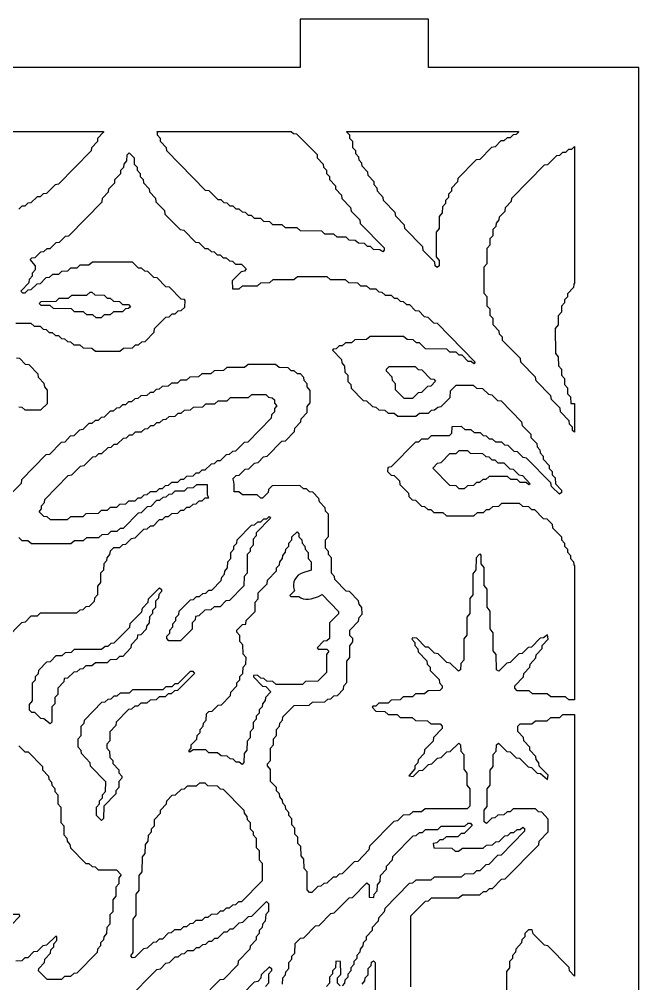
# Model space of a CAD drawing. Header units: millimetres. Extents: x 2 to 65, y 2 to 128.
# Drawn here: x 26.6 to 65.3, y 67.8 to 128 of the extents above; entities that cross this region are included whole.
import ezdxf

# ---------------------------------------------------------------- set-up
doc = ezdxf.new("R2010")
doc.units = ezdxf.units.MM
doc.layers.add('CUT', color=1, linetype='Continuous')

msp = doc.modelspace()

# ---------------------------------------------------------------- linework, layer by layer
at = {"layer": 'CUT'}
for points in [[(44.134, 2), (52.134, 2), (52.134, 5), (65.2679, 5), (65.2679, 125), (52.134, 125), (52.134, 128), (44.134, 128), (44.134, 125), (23.134, 125), (23.134, 128), (15.134, 128), (15.134, 125), (2, 125), (2, 5), (15.134, 5), (15.134, 2), (23.134, 2), (23.134, 5), (44.134, 5)], [(46.3423, 117.4151), (46.7154, 117.024), (46.739, 116.8098), (47.2797, 116.2599), (47.3107, 116.0344), (47.8514, 115.4844), (47.8824, 115.2589), (49.3759, 113.7397), (49.3833, 113.5899), (49.2853, 113.4864), (49.0947, 113.6215), (48.7171, 113.6299), (48.523, 113.8154), (48.3359, 113.8238), (48.1418, 114.0092), (47.7642, 114.0176), (47.5701, 114.2031), (47.1925, 114.2115), (46.9984, 114.3969), (46.4303, 114.4054), (46.2362, 114.5908), (45.668, 114.5992), (45.4739, 114.7847), (44.157, 114.7904), (43.9494, 114.9785), (43.2042, 114.9842), (42.9965, 115.1724), (42.4284, 115.1808), (42.2343, 115.3662), (41.8567, 115.3747), (41.6626, 115.5601), (41.285, 115.5685), (41.0909, 115.754), (40.9038, 115.7624), (40.7098, 115.9478), (40.5227, 115.9563), (40.3286, 116.1417), (40.1416, 116.1501), (39.9475, 116.3356), (39.7605, 116.344), (39.5664, 116.5294), (39.3793, 116.5378), (39.1852, 116.7233), (38.9982, 116.7317), (38.4469, 117.2886), (38.2245, 117.321), (35.8052, 119.7821), (35.7897, 119.984), (35.4167, 120.375), (35.4086, 120.5656), (35.2261, 120.7627), (35.218, 120.9533), (35.1769, 121), (43.5726, 121), (43.7091, 120.8696), (43.9075, 120.8535), (45.1834, 119.5555), (45.1989, 119.3537), (45.572, 118.9626), (45.5801, 118.7721), (45.7626, 118.5749), (45.7706, 118.3844), (45.9531, 118.1872), (45.9612, 117.9966), (46.3343, 117.6056)], [(53.9805, 118.069), (53.9569, 117.8548), (53.5838, 117.4638), (53.5758, 117.2732), (53.3933, 117.0761), (53.3852, 116.8855), (53.2027, 116.6883), (53.1946, 116.4978), (53.0121, 116.3006), (53.0041, 115.9162), (52.8161, 115.6913), (52.8135, 114.9469), (52.6255, 114.722), (52.6255, 113.1779), (52.8161, 112.9397), (52.8135, 112.6206), (52.677, 112.5094), (52.5676, 112.6206), (52.5439, 112.8348), (51.8128, 113.5786), (51.7817, 113.8041), (50.6694, 114.9356), (50.6383, 115.1611), (50.0977, 115.7111), (50.0666, 115.9365), (49.3354, 116.6804), (49.3199, 116.8822), (48.9468, 117.2732), (48.9388, 117.4638), (48.7563, 117.6609), (48.7482, 117.8515), (48.3751, 118.2425), (48.3515, 118.4567), (47.994, 118.8241), (47.9859, 119.0147), (47.8034, 119.2118), (47.7954, 119.4024), (47.6129, 119.5996), (47.6048, 119.7901), (47.4223, 119.9873), (47.4142, 120.3717), (47.2317, 120.5689), (47.2237, 120.7594), (47.0412, 120.9566), (47.0412, 121), (57.7682, 121), (57.7682, 120.9566), (57.6169, 120.8028), (57.4298, 120.7944), (57.2357, 120.6089), (57.0487, 120.6005), (56.8546, 120.4151), (56.6676, 120.4066), (56.2943, 120.0351), (56.0719, 120.0027), (55.3415, 119.2596), (55.1191, 119.2272)], [(60.0631, 107.1404), (60.2456, 106.9433), (60.2536, 106.365), (60.4361, 106.1678), (60.4442, 105.7834), (60.6267, 105.5862), (60.6348, 105.2018), (60.8173, 105.0046), (60.8253, 104.6202), (61.0004, 104.4343), (61.03, 104.0175), (61.2679, 104.0175), (61.2679, 102.2234), (61.1431, 102.3459), (61.135, 102.5365), (60.9525, 102.7336), (60.9288, 102.9478), (60.3882, 103.4978), (60.3571, 103.7233), (59.8165, 104.2733), (59.7855, 104.4987), (58.8637, 105.4364), (58.8326, 105.6619), (57.9109, 106.5996), (57.8798, 106.8251), (56.7675, 107.9566), (56.752, 108.1585), (56.5695, 108.3556), (56.5614, 108.5462), (56.1883, 108.9372), (56.1803, 109.3216), (55.9978, 109.5188), (55.9897, 109.9032), (55.8072, 110.1004), (55.7991, 110.6786), (55.614, 110.8891), (55.614, 112.552), (55.7991, 112.7624), (55.8046, 113.7151), (55.9897, 113.9256), (55.9978, 114.31), (56.1803, 114.5071), (56.1883, 114.8916), (56.3708, 115.0887), (56.3789, 115.2793), (56.5614, 115.4764), (56.5695, 115.667), (56.927, 116.0344), (56.9506, 116.2486), (57.3237, 116.6396), (57.3392, 116.8415), (59.3773, 118.9148), (59.5997, 118.9472), (60.151, 119.5042), (60.338, 119.5126), (60.5321, 119.698), (60.7192, 119.7065), (60.9133, 119.8919), (61.1003, 119.9003), (61.2679, 120.0604), (61.2679, 111.5248), (61.2221, 111.4777), (61.1984, 111.2635), (60.8253, 110.8725), (60.8173, 110.6819), (60.6348, 110.4848), (60.6267, 110.2942), (60.4442, 110.0971), (60.4361, 109.7126), (60.2482, 109.4877), (60.2456, 108.9372), (60.0576, 108.7123)], [(32.2716, 109.5588), (31.894, 109.5504), (31.6999, 109.365), (31.3891, 109.3623), (31.1815, 109.5504), (30.8039, 109.5588), (30.6098, 109.7443), (30.0416, 109.7527), (29.8475, 109.9381), (28.7212, 109.9438), (28.5135, 110.132), (27.9589, 110.1377), (27.8316, 110.2666), (27.9589, 110.3954), (28.8947, 110.4011), (29.0888, 110.5866), (29.6569, 110.595), (29.8646, 110.7831), (30.8003, 110.7888), (31.008, 110.977), (31.1282, 110.9743), (31.2984, 110.8051), (31.8905, 110.7804), (32.0846, 110.595), (32.2716, 110.5866), (32.4657, 110.4011), (32.8433, 110.3927), (33.0374, 110.2073), (33.415, 110.1988), (33.5261, 110.0594), (33.415, 109.9466), (33.228, 109.9381), (33.0339, 109.7527), (32.4657, 109.7443)], [(49.8997, 105.4477), (49.876, 105.6619), (49.5185, 106.0293), (49.5185, 106.1678), (49.6834, 106.3243), (51.3147, 106.3243), (51.4984, 106.1524), (51.7208, 106.12), (52.2606, 105.5708), (52.4716, 105.5462), (52.5827, 105.4068), (52.281, 105.1), (52.0701, 105.0754), (51.7093, 104.7123), (51.4984, 104.6877), (51.1376, 104.3246), (50.6227, 104.3246), (50.0902, 104.8661), (50.0822, 105.2505)], [(39.7037, 100.8351), (39.5166, 100.8267), (39.132, 100.4474), (38.9449, 100.4389), (38.7508, 100.2535), (38.5638, 100.2451), (38.1791, 99.8658), (37.9921, 99.8574), (37.798, 99.6719), (37.611, 99.6635), (37.4169, 99.4781), (37.0393, 99.4696), (36.8452, 99.2842), (36.6581, 99.2758), (36.464, 99.0903), (36.0864, 99.0819), (35.8923, 98.8965), (35.7053, 98.8881), (35.5112, 98.7026), (35.3242, 98.6942), (35.1301, 98.5088), (34.7525, 98.5003), (34.5584, 98.3149), (34.3714, 98.3065), (34.1773, 98.121), (33.9902, 98.1126), (33.7961, 97.9272), (33.4185, 97.9187), (33.2244, 97.7333), (32.8468, 97.7249), (32.6527, 97.5395), (32.2751, 97.531), (32.081, 97.3456), (31.7034, 97.3372), (31.5093, 97.1517), (30.7506, 97.1433), (30.5565, 96.9579), (29.7978, 96.9494), (29.5901, 96.7613), (28.5306, 96.7613), (28.323, 96.9494), (28.1245, 96.9656), (27.8342, 97.2646), (27.9765, 97.4474), (27.9846, 97.6379), (28.1671, 97.8351), (28.1826, 98.0369), (29.649, 99.5287), (29.8714, 99.5611), (30.4113, 100.1103), (30.6337, 100.1427), (31.185, 100.6996), (31.372, 100.7081), (31.5661, 100.8935), (31.7532, 100.9019), (32.1378, 101.2812), (32.3248, 101.2897), (32.5189, 101.4751), (32.706, 101.4835), (33.0906, 101.8628), (33.2777, 101.8712), (33.4718, 102.0567), (33.6588, 102.0651), (33.8529, 102.2505), (34.2305, 102.259), (34.4246, 102.4444), (34.6116, 102.4528), (34.8057, 102.6383), (34.9928, 102.6467), (35.1869, 102.8321), (35.3739, 102.8405), (35.568, 103.026), (35.755, 103.0344), (35.9491, 103.2198), (36.3267, 103.2283), (36.5208, 103.4137), (36.7079, 103.4221), (36.902, 103.6076), (37.2796, 103.616), (37.4737, 103.8014), (38.0418, 103.8098), (38.2359, 103.9953), (38.8041, 104.0037), (38.9982, 104.1891), (39.5664, 104.1976), (39.774, 104.3857), (40.9003, 104.3914), (41.1079, 104.5796), (41.9769, 104.5796), (42.1606, 104.4076), (42.3716, 104.383), (42.5155, 104.2405), (42.531, 104.0386), (42.6759, 103.8691), (42.531, 103.6996), (42.5229, 103.5091), (42.3404, 103.3119), (42.3249, 103.1101), (40.8585, 101.6183), (40.6361, 101.5859), (40.0962, 101.0367), (39.8978, 101.0205)], [(58.4075, 98.9364), (58.2418, 99.0819), (57.8642, 99.0903), (57.6701, 99.2758), (57.2925, 99.2842), (57.0701, 99.4753), (55.9337, 99.4753), (55.7112, 99.2842), (55.5242, 99.2758), (55.3301, 99.0903), (55.143, 99.0819), (54.9489, 98.8965), (54.5713, 98.8881), (54.3772, 98.7026), (54.0664, 98.6999), (53.8588, 98.8881), (53.4698, 98.9042), (52.4172, 99.9787), (52.7075, 100.3042), (52.9299, 100.3366), (53.4812, 100.8935), (53.8588, 100.9019), (54.0664, 101.0901), (54.5678, 101.0874), (54.738, 100.9181), (55.5206, 100.8935), (55.7147, 100.7081), (55.9018, 100.6996), (56.0959, 100.5142), (56.2829, 100.5058), (56.477, 100.3203), (56.8546, 100.3119), (57.2153, 99.9488), (57.4377, 99.9165), (57.787, 99.5611), (58.0094, 99.5287), (58.4903, 99.0094)], [(39.4927, 91.699), (39.132, 91.3359), (38.7544, 91.3275), (38.5603, 91.142), (38.1827, 91.1336), (37.8094, 90.7621), (37.5904, 90.7321), (37.5682, 90.5204), (37.3857, 90.3232), (37.3777, 89.9388), (36.666, 89.2112), (35.9377, 89.2112), (35.7978, 89.3572), (35.7978, 89.4958), (35.9803, 89.6929), (35.9883, 89.8835), (36.1708, 90.0806), (36.1789, 90.2712), (36.3614, 90.4684), (36.3695, 90.6589), (36.552, 90.8561), (36.5675, 91.0579), (37.2717, 91.7743), (37.4701, 91.7905), (37.6642, 91.9759), (37.8513, 91.9843), (38.0454, 92.1698), (38.2324, 92.1782), (38.4265, 92.3636), (38.6135, 92.372), (39.2043, 92.9649), (39.228, 93.1791), (39.4105, 93.3763), (39.4185, 93.5668), (39.601, 93.764), (39.6091, 94.1484), (39.7916, 94.3456), (39.7997, 94.73), (39.9822, 94.9272), (39.9902, 95.1177), (40.1727, 95.3149), (40.1882, 95.5167), (41.083, 96.427), (41.2814, 96.4431), (41.4755, 96.6286), (41.6626, 96.637), (41.8567, 96.8224), (42.0437, 96.8308), (42.1845, 96.9659), (42.2847, 96.8656), (41.3876, 95.9452), (41.3795, 95.7546), (41.1971, 95.5575), (41.189, 95.1731), (41.0065, 94.9759), (40.9984, 94.7853), (40.8159, 94.5882), (40.8105, 93.4416), (40.6254, 93.2311), (40.6099, 92.6416), (39.7151, 91.7314)], [(43.7086, 92.7195), (43.7113, 92.5529), (43.7463, 92.39), (43.7689, 92.3379), (43.4791, 92.0433), (43.5468, 91.9786), (44.0354, 91.9786), (44.1669, 91.8937), (44.3219, 91.8324), (44.4858, 91.8024), (44.6524, 91.8051), (44.8153, 91.8402), (45.2679, 91.9853), (45.4208, 92.0515), (45.4953, 92.1029), (46.5248, 91.0466), (46.5174, 90.8968), (45.9612, 90.3232), (45.9531, 89.3572), (45.8018, 89.2034), (45.5908, 89.1788), (45.1989, 88.7722), (45.2619, 88.683), (45.8018, 88.6803), (45.9129, 88.5674), (45.7652, 88.3568), (45.7626, 87.2248), (45.2301, 86.6832), (44.4713, 86.6748), (44.2637, 86.4866), (42.6325, 86.4866), (42.4248, 86.6748), (42.0472, 86.6832), (41.8531, 86.8687), (41.6661, 86.8771), (41.472, 87.0625), (41.2112, 87.0488), (41.2126, 86.9552), (41.7795, 86.3786), (41.9905, 86.3539), (42.2948, 86.0339), (41.9593, 85.6706), (41.9512, 85.48), (41.7687, 85.2828), (41.7607, 85.0923), (41.5782, 84.8951), (41.5701, 84.7046), (41.3876, 84.5074), (41.3795, 84.3168), (41.1971, 84.1197), (41.189, 83.7353), (41.0065, 83.5381), (40.9984, 83.1537), (40.8159, 82.9565), (40.8078, 82.3782), (40.6254, 82.1811), (40.6199, 81.616), (40.5079, 81.4916), (40.3286, 81.6344), (40.1416, 81.6428), (39.9475, 81.8283), (39.7605, 81.8367), (39.5664, 82.0221), (39.1888, 82.0306), (38.9663, 82.2217), (38.4265, 82.2244), (38.2324, 82.4099), (37.4488, 82.4156), (37.2412, 82.2671), (37.1694, 82.3506), (37.3142, 82.5201), (37.3223, 82.7106), (37.6798, 83.078), (37.7034, 83.2922), (37.8859, 83.4894), (37.894, 83.6799), (38.0765, 83.8771), (38.0846, 84.0677), (38.2671, 84.2648), (38.2826, 84.6605), (38.4265, 84.803), (38.6375, 84.8277), (38.9982, 85.1908), (39.2092, 85.2154), (39.776, 85.7921), (39.7997, 86.0063), (40.1727, 86.3973), (40.1808, 86.5878), (40.3633, 86.785), (40.3714, 86.9756), (40.5539, 87.1727), (40.5619, 87.5571), (40.7444, 87.7543), (40.7499, 88.163), (40.5619, 88.3879), (40.5539, 88.9662), (40.3714, 89.1634), (40.3633, 89.5478), (40.1808, 89.745), (40.1808, 89.8835), (40.5227, 90.2311), (40.7304, 90.2534), (40.7599, 90.4763), (41.3161, 91.05), (41.3216, 91.615), (41.5067, 91.8254), (41.5148, 92.2098), (42.0628, 92.7711), (42.0939, 92.9965), (42.6501, 93.5701), (42.6582, 93.7607), (42.8407, 93.9579), (42.8487, 94.1484), (43.0312, 94.3456), (43.0393, 94.5361), (43.2218, 94.7333), (43.2299, 94.9239), (43.4124, 95.121), (43.4204, 95.3116), (43.6029, 95.5088), (43.611, 95.6993), (43.938, 96.0043), (44.0475, 95.8932), (44.0555, 95.7026), (44.238, 95.5055), (44.2461, 95.3149), (44.4286, 95.1177), (44.4367, 94.9272), (44.6192, 94.73), (44.6272, 94.3456), (44.8123, 94.1352), (44.8161, 93.6186), (44.7488, 93.6041), (44.2962, 93.459), (44.1433, 93.3928), (44.0062, 93.298), (43.8903, 93.1784), (43.7999, 93.0384), (43.7386, 92.8834)], [(33.5744, 88.9662), (33.5589, 88.7644), (33.0453, 88.2419), (32.8468, 88.2257), (32.6527, 88.0403), (32.2751, 88.0318), (32.081, 87.8464), (31.3506, 87.8437), (31.1282, 87.6525), (30.7506, 87.6441), (30.5565, 87.4587), (30.3695, 87.4503), (30.1754, 87.2648), (29.9883, 87.2564), (29.6037, 86.8771), (29.396, 86.8548), (29.3739, 86.6432), (29.0008, 86.2521), (28.9928, 85.8677), (28.8103, 85.6706), (28.8022, 85.2861), (28.6197, 85.089), (28.6142, 84.1362), (28.5136, 84.0196), (28.1324, 84.3485), (27.9339, 84.3646), (27.5607, 84.7362), (27.3737, 84.7446), (27.2297, 84.8871), (27.2223, 85.2308), (27.4103, 85.4558), (27.4129, 86.5878), (27.5954, 86.785), (27.6034, 86.9756), (27.7859, 87.1727), (27.8014, 87.3746), (28.3151, 87.8971), (28.5375, 87.9295), (28.8982, 88.2925), (29.2758, 88.301), (29.4699, 88.4864), (29.8475, 88.4948), (30.0416, 88.6803), (31.7248, 88.683), (31.9472, 88.8741), (32.1343, 88.8825), (32.3284, 89.068), (32.5154, 89.0764), (33.4873, 90.057), (33.5184, 90.2825), (34.2496, 91.0263), (34.2733, 91.2405), (34.6463, 91.6315), (34.6618, 91.8334), (35.349, 92.5176), (35.472, 92.4037), (35.4746, 92.2784), (35.3051, 92.0916), (35.2814, 91.8774), (35.0989, 91.6803), (35.0909, 91.2958), (34.9084, 91.0987), (34.9003, 90.9081), (34.7178, 90.711), (34.7097, 90.3265), (34.5272, 90.1294), (34.5192, 89.9388), (34.1773, 89.5911), (33.9696, 89.5689), (33.9475, 89.3572)], [(33.4185, 84.9301), (32.6372, 84.1433), (32.6135, 83.9291), (32.2405, 83.5381), (32.235, 82.9731), (32.0499, 82.7627), (32.0499, 82.5201), (32.2324, 82.3229), (32.2405, 81.9385), (32.4229, 81.7413), (32.431, 81.5508), (32.8041, 81.1597), (32.8121, 80.9692), (32.9946, 80.772), (32.9973, 80.6467), (32.8121, 80.4363), (32.8041, 80.0519), (32.6216, 79.8547), (32.6135, 79.6642), (31.8593, 78.8854), (31.8539, 78.1265), (31.7148, 78.0021), (31.4148, 78.3071), (31.4122, 78.8201), (31.5973, 79.0306), (31.6053, 79.2211), (31.7878, 79.4183), (31.7959, 79.6088), (31.9784, 79.806), (31.9839, 80.4085), (31.0411, 81.3976), (31.0256, 81.5995), (30.4694, 82.1731), (30.4539, 82.3749), (30.2714, 82.5721), (30.2714, 83.0983), (30.4539, 83.2955), (30.4619, 83.8738), (30.6444, 84.071), (30.6525, 84.2615), (31.7453, 85.3769), (31.9437, 85.393), (32.1378, 85.5785), (32.3248, 85.5869), (32.5189, 85.7723), (32.706, 85.7808), (32.9001, 85.9662), (33.4682, 85.9746), (33.6759, 86.1628), (35.5645, 86.1685), (35.7586, 86.3539), (36.1362, 86.3623), (36.3303, 86.5478), (36.5173, 86.5562), (37.2717, 87.3155), (37.4283, 87.3155), (37.5206, 87.1726), (36.4755, 86.1094), (36.277, 86.0932), (36.0829, 85.9078), (35.8959, 85.8994), (35.7018, 85.7139), (35.3242, 85.7055), (35.1301, 85.5201), (34.7525, 85.5116), (34.5584, 85.3262), (34.1808, 85.3178), (33.9867, 85.1323), (33.7997, 85.1239), (33.6056, 84.9385)], [(41.3876, 76.3165), (41.5701, 76.1193), (41.5782, 75.5411), (41.7633, 75.3306), (41.7607, 74.2361), (40.4659, 72.9191), (40.2789, 72.9107), (40.0848, 72.7252), (39.8978, 72.7168), (39.7037, 72.5314), (39.5166, 72.5229), (39.3225, 72.3375), (39.1355, 72.3291), (38.9414, 72.1437), (38.5638, 72.1352), (38.3697, 71.9498), (38.1827, 71.9414), (37.9886, 71.7559), (37.611, 71.7475), (37.4169, 71.5621), (37.2298, 71.5536), (37.0357, 71.3682), (36.8487, 71.3598), (36.6546, 71.1743), (36.277, 71.1659), (36.0829, 70.9805), (35.8959, 70.9721), (35.5226, 70.6005), (35.3242, 70.5843), (35.1301, 70.3989), (34.9431, 70.3905), (34.5698, 70.0189), (34.3474, 69.9865), (33.8076, 69.4373), (33.6623, 69.4296), (33.5486, 69.5557), (33.699, 69.753), (33.699, 71.8411), (33.8895, 72.0793), (33.8895, 73.392), (34.0801, 73.6302), (34.0801, 74.5552), (34.2706, 74.7934), (34.2733, 75.7316), (34.4558, 75.9288), (34.4638, 76.5071), (34.6463, 76.7042), (34.6544, 77.0887), (34.8369, 77.2858), (34.845, 77.4764), (35.0274, 77.6735), (35.0355, 78.058), (35.4086, 78.449), (35.4167, 78.6395), (35.7897, 79.0306), (35.8052, 79.2324), (36.1397, 79.5688), (36.3507, 79.5934), (36.7114, 79.9565), (36.8984, 79.9649), (37.0925, 80.1504), (37.6607, 80.1588), (37.8683, 80.347), (38.1791, 80.3442), (38.3493, 80.175), (38.9414, 80.1504), (39.1355, 79.9649), (39.3225, 79.9565), (40.6173, 78.6395), (40.6254, 78.449), (40.8078, 78.2518), (40.8159, 78.0613), (40.9984, 77.8641), (41.0065, 77.4797), (41.189, 77.2825), (41.1971, 77.092), (41.3795, 76.8948)]]:
    msp.add_lwpolyline(points, close=True, dxfattribs=at)
for points in [[(23.3142, 121), (31.8503, 121), (31.8512, 120.9566), (31.4782, 120.5656), (31.4701, 120.375), (31.0971, 119.984), (31.0816, 119.7821), (29.0434, 117.7087), (28.821, 117.6764), (28.2811, 117.1272), (28.0827, 117.111), (27.8886, 116.9256), (27.7015, 116.9171), (27.3169, 116.5378), (27.1298, 116.5294), (26.9357, 116.344), (26.7487, 116.3356), (26.5546, 116.1501)], [(26.3676, 109.0441), (27.3033, 109.0384), (27.511, 108.8502), (27.8886, 108.8418), (28.0827, 108.6564), (28.2697, 108.6479), (28.4638, 108.4625), (28.6508, 108.4541), (28.8449, 108.2686), (29.032, 108.2602), (29.2261, 108.0748), (29.4131, 108.0664), (29.6072, 107.8809), (29.7942, 107.8725), (29.9883, 107.6871), (30.3659, 107.6786), (30.5884, 107.4875), (31.1282, 107.4848), (31.3506, 107.2936), (32.8682, 107.2936), (33.0906, 107.4848), (33.6588, 107.4932), (33.8529, 107.6786), (34.0399, 107.6871), (34.234, 107.8725), (34.445, 107.8971), (35.0119, 108.4738), (35.043, 108.6993), (35.7471, 109.4157), (35.9456, 109.4318), (36.1397, 109.6173), (36.3267, 109.6257), (36.5208, 109.8111), (36.7079, 109.8195), (36.9175, 110.0247), (36.9386, 110.457), (36.8982, 110.5198), (36.7, 110.5359), (35.9695, 111.2789), (35.7471, 111.3113), (35.2073, 111.8605), (34.9849, 111.8929), (34.6116, 112.2645), (34.4246, 112.2729), (34.2305, 112.4583), (34.0435, 112.4668), (33.6588, 112.8461), (31.1601, 112.8518), (30.9376, 112.6606), (30.3695, 112.6522), (30.1754, 112.4668), (29.7978, 112.4583), (29.6037, 112.2729), (29.2261, 112.2645), (29.032, 112.079), (28.6544, 112.0706), (28.4603, 111.8852), (28.2493, 111.8605), (27.8886, 111.4974), (27.6776, 111.4728), (27.3169, 111.1097), (27.1298, 111.1013), (26.9357, 110.9159), (26.802, 110.9159), (26.6882, 111.042), (27.1987, 111.5756), (27.2223, 111.7898), (27.4048, 111.9869), (27.4129, 112.1775), (27.5954, 112.3747), (27.5954, 112.6173), (27.27, 113.0051), (27.3737, 113.1068), (27.5846, 113.1314), (27.9454, 113.4945), (28.1324, 113.5029), (28.3265, 113.6883), (28.5135, 113.6968), (28.8868, 114.0683), (29.1092, 114.1007), (29.4699, 114.4638), (29.6809, 114.4884), (31.7723, 116.616), (31.7959, 116.8302), (32.169, 117.2212), (32.177, 117.4118), (32.5501, 117.8028), (32.5582, 117.9933), (32.9312, 118.3844), (32.9393, 118.5749), (33.1218, 118.7721), (33.1299, 118.9626), (33.3124, 119.1598), (33.3204, 119.5442), (33.4569, 119.6554), (33.7569, 119.3504), (33.765, 118.9659), (33.9475, 118.7688), (33.9555, 118.5782), (34.138, 118.3811), (34.1461, 118.1905), (34.3286, 117.9933), (34.3367, 117.8028), (34.7097, 117.4118), (34.7178, 117.2212), (35.0909, 116.8302), (35.1145, 116.616), (35.6551, 116.066), (35.6862, 115.8405), (36.6342, 114.8761), (36.8566, 114.8438), (37.587, 114.1007), (37.8094, 114.0683), (38.1827, 113.6968), (38.3697, 113.6883), (38.5638, 113.5029), (38.7508, 113.4945), (38.9449, 113.309), (39.132, 113.3006), (39.3261, 113.1152), (39.5131, 113.1068), (39.7072, 112.9213), (39.8942, 112.9129), (40.0883, 112.7275), (40.4659, 112.719), (40.7602, 112.4236), (40.6565, 112.2729), (40.4455, 112.2483), (39.8787, 111.6716), (39.898, 111.1764), (40.3286, 111.1766), (40.5362, 111.3647), (41.472, 111.3704), (41.6661, 111.5559), (42.2343, 111.5643), (42.4419, 111.7524), (43.7305, 111.7524), (43.9664, 111.9463), (45.7882, 111.9463), (45.9959, 111.7581), (46.9316, 111.7524), (47.1393, 111.5643), (47.7074, 111.5559), (47.9015, 111.3704), (48.2791, 111.362), (48.4732, 111.1766), (48.8508, 111.1681), (49.0449, 110.9827), (49.232, 110.9743), (49.4261, 110.7888), (49.8037, 110.7804), (49.9978, 110.595), (50.1848, 110.5866), (50.3789, 110.4011), (50.5659, 110.3927), (50.76, 110.2073), (50.9471, 110.1988), (51.3078, 109.8358), (51.5302, 109.8034), (51.8795, 109.448), (52.1019, 109.4157), (52.4512, 109.0603), (52.6736, 109.0279), (55.0526, 106.6077), (54.9773, 106.497), (54.8116, 106.6425), (54.6246, 106.6509), (54.2399, 107.0302), (54.0529, 107.0386), (53.8588, 107.2241), (53.4812, 107.2325), (53.2871, 107.4179), (51.9567, 107.4264), (51.572, 107.8057), (51.385, 107.8141), (51.1909, 107.9995), (50.8133, 108.0079), (50.5908, 108.1991), (48.5016, 108.1991), (48.2791, 108.0079), (47.5488, 108.0052), (47.3263, 107.8141), (46.9487, 107.8057), (46.7546, 107.6202), (46.5676, 107.6118), (46.3735, 107.4264), (46.1868, 107.4181), (46.147, 107.359), (46.708, 106.7607), (46.7235, 106.5588), (46.906, 106.3617), (46.914, 105.9773), (47.0965, 105.7801), (47.1046, 105.3957), (47.2871, 105.1985), (47.3107, 104.9843), (48.0682, 104.2138), (48.2791, 104.1891), (48.6399, 103.8261), (48.8508, 103.8014), (49.0449, 103.616), (49.4225, 103.6076), (49.6166, 103.4221), (49.9942, 103.4137), (50.2167, 103.2226), (51.3531, 103.2226), (51.5755, 103.4137), (52.1437, 103.4221), (52.3378, 103.6076), (52.5248, 103.616), (52.7189, 103.8014), (52.9299, 103.8261), (53.4968, 104.4027), (53.5204, 104.8108), (53.8623, 105.1584), (54.9354, 105.1612), (55.143, 104.973), (55.5206, 104.9646), (55.8814, 104.6015), (56.1038, 104.5691), (56.4531, 104.2138), (56.6755, 104.1814), (57.9514, 102.8835), (57.9824, 102.658), (58.5231, 102.108), (58.5386, 101.9062), (58.9116, 101.5151), (58.9197, 101.3246), (59.1022, 101.1274), (59.1103, 100.9369), (59.2927, 100.7397), (59.3008, 100.5491), (59.6739, 100.1581), (59.6819, 99.9676), (59.8644, 99.7704), (59.8725, 99.5798), (60.055, 99.3827), (60.0631, 98.9983), (60.4361, 98.6072), (60.4361, 98.4687), (60.3267, 98.3575), (59.8165, 98.8451), (59.7855, 99.0706), (58.2658, 100.6166), (58.0548, 100.6412), (57.6941, 101.0043), (57.4831, 101.0289), (57.1224, 101.392), (56.9114, 101.4167), (56.7173, 101.6021), (56.3397, 101.6105), (56.1456, 101.796), (55.9586, 101.8044), (55.7645, 101.9898), (55.5774, 101.9983), (55.3833, 102.1837), (55.0057, 102.1921), (54.8116, 102.3776), (54.434, 102.386), (54.2116, 102.5771), (53.5979, 102.5576), (53.5758, 102.1521), (53.4244, 101.9983), (52.3129, 101.9955), (52.0905, 101.8044), (51.7129, 101.796), (51.5188, 101.6105), (51.3317, 101.6021), (49.8151, 100.0674), (49.596, 100.0374), (49.582, 99.7737), (49.8072, 99.5449), (50.0057, 99.5287), (50.3287, 99.2001), (50.3598, 98.9746), (50.9004, 98.4246), (50.9159, 98.2228), (51.1172, 98.0102), (51.3282, 97.9856), (51.7129, 97.6063), (51.8999, 97.5979), (52.094, 97.4124), (52.281, 97.404), (52.4751, 97.2186), (53.0433, 97.2101), (53.2657, 97.019), (54.9739, 97.019), (55.1963, 97.2101), (55.5739, 97.2186), (55.768, 97.404), (55.955, 97.4124), (56.1491, 97.5979), (56.5267, 97.6063), (56.7208, 97.7917), (57.7939, 97.7945), (58.0015, 97.6063), (58.3791, 97.5979), (58.5732, 97.4124), (58.7603, 97.404), (59.3116, 96.8471), (59.5225, 96.8224), (59.857, 96.486), (59.8881, 96.2606), (60.4361, 95.6993), (60.4442, 95.5088), (60.6267, 95.3116), (60.6348, 95.121), (60.8173, 94.9239), (60.8253, 94.7333), (61.0078, 94.5361), (61.0159, 94.3456), (61.1984, 94.1484), (61.2065, 93.9579), (61.2679, 93.8915), (61.2679, 85.5187), (60.9133, 85.5201), (60.6908, 85.7112), (59.7699, 85.7139), (59.5474, 85.9051), (58.64, 85.9051), (58.4324, 86.0932), (57.6872, 86.0989), (57.5223, 86.2555), (57.5297, 86.4053), (58.0704, 86.9552), (58.094, 87.1694), (58.4671, 87.5605), (58.4826, 87.7623), (58.8482, 88.142), (58.8637, 88.3439), (59.2293, 88.7236), (59.2448, 88.9255), (59.6105, 89.3052), (59.5753, 89.5829), (59.332, 89.3973), (59.121, 89.3726), (58.5811, 88.8234), (58.3587, 88.7911), (57.998, 88.428), (57.787, 88.4033), (57.2472, 87.8541), (57.0248, 87.8218), (56.5268, 87.3152), (56.3863, 87.4073), (56.3763, 88.3568), (56.1857, 88.595), (56.1857, 89.7139), (55.9952, 89.9521), (55.9952, 91.0709), (55.8046, 91.3091), (55.8046, 92.4279), (55.614, 92.6661), (55.614, 93.785), (55.4261, 94.0099), (55.4235, 94.5604), (55.3828, 94.6233), (55.3097, 94.6069), (55.1084, 94.3943), (55.1029, 93.6354), (54.9123, 93.3972), (54.9123, 92.0845), (54.7218, 91.8463), (54.7218, 90.9214), (54.5312, 90.6832), (54.5312, 89.5643), (54.3406, 89.3262), (54.3406, 88.0135), (54.1555, 87.803), (54.14, 87.4073), (54.011, 87.3075), (53.5016, 87.8218), (53.2792, 87.8541), (52.7393, 88.4033), (52.5169, 88.4357), (52.1437, 88.8073), (51.9452, 88.8234), (51.4054, 89.3726), (51.1415, 89.389), (51.1064, 89.3054), (51.289, 89.108), (51.297, 88.9175), (51.4795, 88.7203), (51.4876, 88.5298), (52.0438, 87.9562), (52.0593, 87.7543), (52.2418, 87.5571), (52.2499, 87.3666), (52.8061, 86.793), (52.8216, 86.5911), (53.0041, 86.394), (53.0041, 86.2555), (52.8527, 86.1016), (52.1223, 86.0989), (51.8999, 85.9078), (51.3317, 85.8994), (51.1376, 85.7139), (50.5695, 85.7055), (50.3754, 85.5201), (49.8072, 85.5116), (49.6131, 85.3262), (49.0449, 85.3178), (48.8508, 85.1323), (48.6641, 85.1241), (48.6243, 85.065), (48.8544, 84.8115), (49.4225, 84.803), (49.6166, 84.6176), (50.1848, 84.6092), (50.3789, 84.4237), (51.1241, 84.418), (51.3317, 84.2299), (52.0769, 84.2242), (52.2846, 84.036), (52.8641, 84.0199), (53.0041, 83.8738), (53.0041, 83.7353), (52.456, 83.174), (52.4249, 82.9485), (51.8843, 82.3986), (51.8607, 82.1844), (51.4876, 81.7933), (51.4795, 81.6028), (51.297, 81.4056), (51.289, 81.2151), (50.9161, 80.7748), (51.1909, 80.7404), (51.5641, 81.1119), (51.7865, 81.1443), (52.1358, 81.4997), (52.3582, 81.532), (52.7075, 81.8874), (52.9299, 81.9198), (53.2792, 82.2751), (53.5016, 82.3075), (54.038, 82.8218), (54.1475, 82.7106), (54.1555, 82.3262), (54.3406, 82.1158), (54.3406, 81.1908), (54.5312, 80.9526), (54.5367, 80.1937), (54.7218, 79.9833), (54.7192, 78.8887), (54.5543, 78.7322), (51.9318, 78.7322), (51.7093, 78.5411), (51.1695, 78.5383), (50.9471, 78.3472), (50.5695, 78.3388), (50.1962, 77.9672), (49.9738, 77.9348), (48.4541, 76.3889), (48.4231, 76.1634), (47.7189, 75.447), (47.4965, 75.4146), (46.7546, 74.6638), (46.5676, 74.6554), (46.3735, 74.47), (46.1864, 74.4616), (45.8018, 74.0823), (45.6147, 74.0738), (45.4206, 73.8884), (45.2336, 73.88), (44.8604, 73.5084), (44.7152, 73.5007), (44.5612, 73.6677), (44.5612, 74.7866), (44.3733, 75.0115), (44.3652, 75.5898), (44.1827, 75.787), (44.1746, 76.3652), (43.9921, 76.5624), (43.984, 76.9468), (43.8016, 77.144), (43.7935, 77.5284), (43.611, 77.7256), (43.6029, 78.11), (43.4204, 78.3071), (43.4124, 78.4977), (43.2299, 78.6949), (43.2218, 78.8854), (43.0393, 79.0826), (43.0312, 79.2732), (42.8487, 79.4703), (42.8407, 79.6609), (42.6582, 79.858), (42.6501, 80.0486), (42.277, 80.4396), (42.2744, 81.184), (42.0865, 81.4089), (42.0839, 81.5342), (42.269, 81.7446), (42.277, 82.5168), (42.4595, 82.7139), (42.4676, 83.0983), (42.6501, 83.2955), (42.6582, 83.6799), (42.8407, 83.8771), (42.8487, 84.0677), (43.0312, 84.2648), (43.0467, 84.4667), (43.7509, 85.183), (44.6833, 85.1935), (44.9057, 85.3846), (45.6645, 85.393), (45.8586, 85.5785), (46.0456, 85.5869), (46.2397, 85.7723), (46.4507, 85.797), (46.8425, 86.2034), (46.8506, 86.394), (47.0386, 86.6189), (47.0386, 87.9316), (47.2291, 88.1698), (47.2291, 88.9009), (47.4197, 89.1391), (47.4142, 89.3539), (47.2317, 89.5511), (47.2317, 89.8835), (47.7798, 90.4447), (47.8034, 90.6589), (47.9914, 90.8839), (47.9859, 91.2925), (47.8034, 91.4897), (47.7798, 91.7039), (47.2129, 92.2806), (46.9905, 92.3129), (46.2863, 93.0293), (46.2708, 93.2311), (46.0883, 93.4283), (46.0803, 94.3943), (45.8978, 94.5915), (45.8897, 94.782), (45.7046, 94.9925), (45.7072, 95.5055), (45.8952, 95.7304), (45.8897, 97.1084), (45.7072, 97.3055), (45.6836, 97.5197), (45.3261, 97.8871), (45.3024, 98.1013), (44.9261, 98.4841), (44.7152, 98.5088), (44.5211, 98.6942), (44.334, 98.7026), (44.1116, 98.8938), (42.3751, 98.8881), (42.1499, 98.6593), (42.1344, 98.4574), (41.7864, 98.1183), (41.6661, 98.121), (41.4437, 98.3122), (40.5227, 98.3149), (40.3003, 98.506), (40.0135, 98.506), (40.0138, 98.5092), (40.0121, 98.9664), (39.9952, 99.1322), (39.9462, 99.2915), (39.9148, 99.3496), (39.9475, 99.351), (40.1416, 99.5365), (40.3286, 99.5449), (40.7019, 99.9165), (40.9243, 99.9488), (41.2736, 100.3042), (41.496, 100.3366), (41.8453, 100.6919), (42.0676, 100.7243), (42.9886, 101.6612), (43.211, 101.6936), (43.7779, 102.2703), (43.8016, 102.4845), (44.1746, 102.8755), (44.1827, 103.066), (44.5557, 103.4571), (44.5638, 103.8415), (44.7518, 104.0664), (44.7518, 104.835), (44.5638, 105.06), (44.5557, 105.2505), (44.3733, 105.4477), (44.3652, 105.6383), (44.1399, 105.8671), (43.9529, 105.8755), (43.7588, 106.0609), (43.5718, 106.0693), (43.3777, 106.2548), (42.8095, 106.2632), (42.5871, 106.4543), (40.8789, 106.4543), (40.6565, 106.2632), (39.545, 106.2605), (39.334, 106.0771), (38.7544, 106.0609), (38.5467, 105.8728), (37.9921, 105.8671), (37.7845, 105.6789), (37.2298, 105.6732), (37.0357, 105.4878), (36.6581, 105.4793), (36.464, 105.2939), (36.0864, 105.2855), (35.8923, 105.1), (35.5147, 105.0916), (35.3207, 104.9062), (35.1336, 104.8977), (34.9395, 104.7123), (34.7525, 104.7039), (34.5584, 104.5184), (34.1808, 104.51), (33.9867, 104.3246), (33.7997, 104.3162), (33.6056, 104.1307), (33.4185, 104.1223), (33.2244, 103.9369), (33.0374, 103.9284), (32.8433, 103.743), (32.6563, 103.7346), (32.4622, 103.5491), (32.2751, 103.5407), (31.8905, 103.1614), (31.7034, 103.153), (31.5093, 102.9676), (31.3223, 102.9591), (31.1282, 102.7737), (30.9412, 102.7653), (30.5679, 102.3937), (30.3455, 102.3613), (29.9962, 102.006), (29.7738, 101.9736), (29.4245, 101.6183), (29.2021, 101.5859), (28.4717, 100.8428), (28.2493, 100.8104), (26.7296, 99.2645), (26.6985, 99.039), (26.1423, 98.4654)], [(26.5581, 103.8098), (26.7452, 103.8014), (26.9393, 103.616), (27.9418, 103.616), (28.3421, 104.015), (28.3576, 104.8628), (28.1751, 105.06), (28.1515, 105.2742), (27.794, 105.6416), (27.7704, 105.8558), (27.2035, 106.4324), (26.9811, 106.4648), (26.6318, 106.8201), (26.4094, 106.8525)], [(26.5546, 95.6593), (26.7487, 95.4738), (27.1263, 95.4654), (27.3488, 95.2743), (29.8191, 95.2743), (30.0416, 95.4654), (30.6098, 95.4738), (30.8039, 95.6593), (31.5626, 95.6677), (31.7567, 95.8531), (32.1343, 95.8615), (32.3284, 96.047), (32.706, 96.0554), (32.9001, 96.2408), (33.0871, 96.2493), (34.032, 97.2024), (34.2305, 97.2186), (34.6037, 97.5901), (34.8261, 97.6225), (35.1869, 97.9856), (35.3739, 97.994), (35.568, 98.1795), (35.755, 98.1879), (35.9491, 98.3733), (36.1362, 98.3817), (36.3303, 98.5672), (36.8984, 98.5756), (37.0925, 98.761), (37.4701, 98.7695), (37.6778, 98.9576), (38.3121, 98.96), (38.3121, 98.96), (38.3139, 98.5028), (38.3308, 98.3371), (38.3798, 98.1778), (38.4122, 98.1177), (38.1827, 98.1126), (37.9886, 97.9272), (37.8015, 97.9187), (37.6074, 97.7333), (37.4204, 97.7249), (37.2263, 97.5395), (37.0393, 97.531), (36.8452, 97.3456), (36.6581, 97.3372), (36.464, 97.1517), (36.0864, 97.1433), (35.8923, 96.9579), (35.7053, 96.9494), (35.5112, 96.764), (35.3242, 96.7556), (34.9395, 96.3763), (34.7525, 96.3679), (34.5584, 96.1824), (34.3474, 96.1578), (33.8076, 95.6086), (33.5852, 95.5762), (33.2244, 95.2131), (33.0374, 95.2047), (32.8433, 95.0193), (32.4657, 95.0108), (32.256, 94.8057), (32.2324, 94.5915), (32.0499, 94.3943), (32.0418, 94.2038), (31.8593, 94.0066), (31.8512, 93.6222), (31.6688, 93.425), (31.6607, 92.8467), (31.4727, 92.6218), (31.4701, 92.0713), (31.2876, 91.8741), (31.2721, 91.6723), (30.9491, 91.3436), (30.7506, 91.3275), (30.5565, 91.142), (30.3695, 91.1336), (30.1618, 90.9455), (27.8921, 90.9398), (27.698, 90.7543), (27.3204, 90.7459), (26.9472, 90.3743), (26.7248, 90.342), (25.7612, 89.3539)], [(51.0405, 67.6205), (51.0431, 72.0483), (51.9452, 72.9698), (52.1437, 72.9859), (52.3378, 73.1714), (54.021, 73.1741), (54.257, 73.368), (55.355, 73.368), (55.5774, 73.5591), (55.7645, 73.5675), (55.9586, 73.753), (56.1456, 73.7614), (56.7094, 74.3268), (56.9318, 74.3592), (59.0232, 76.4867), (59.0543, 76.7122), (59.6105, 77.2858), (59.6159, 78.0822), (59.2186, 78.5164), (59.0076, 78.5411), (58.8135, 78.7265), (57.4298, 78.7265), (57.2357, 78.5411), (57.0487, 78.5326), (56.8546, 78.3472), (56.477, 78.3388), (56.2829, 78.1533), (56.0959, 78.1449), (55.7531, 77.8083), (55.6166, 77.9194), (55.6166, 78.6395), (55.8046, 78.8645), (55.8046, 79.9833), (55.9897, 80.1937), (55.9952, 81.1465), (56.1803, 81.3569), (56.1857, 82.1158), (56.3708, 82.3262), (56.3789, 82.7106), (56.5154, 82.8218), (57.0248, 82.3075), (57.2472, 82.2751), (57.6204, 81.9035), (57.8189, 81.8874), (58.3587, 81.3382), (58.5697, 81.3135), (58.9304, 80.9505), (59.1414, 80.9258), (59.5753, 80.5463), (59.6105, 80.824), (59.0543, 81.3976), (59.0388, 81.5995), (58.8563, 81.7966), (58.8482, 81.9872), (58.4751, 82.3782), (58.4671, 82.5688), (58.094, 82.9598), (58.0704, 83.174), (57.7129, 83.5414), (57.7129, 83.8738), (57.8642, 84.0276), (58.5946, 84.0303), (58.817, 84.2215), (59.5474, 84.2242), (59.7699, 84.4153), (60.338, 84.4237), (60.5321, 84.6092), (61.2625, 84.6119), (61.2679, 84.6165), (61.2679, 68.2835), (60.9525, 68.6141), (60.9288, 68.8283), (59.5997, 70.1804), (59.3773, 70.2128), (58.6731, 70.9291), (58.6227, 71.166), (58.3827, 71.1659), (58.1574, 70.9371), (58.1494, 70.7466), (57.9669, 70.5494), (57.9588, 70.3588), (57.5857, 69.9678), (57.5777, 69.7773), (57.3952, 69.5801), (57.3871, 69.3895), (57.2046, 69.1924), (57.1965, 68.808), (57.0086, 68.583), (57.014, 66.8173)], [(26.566, 82.6628), (26.9393, 82.2913), (27.1377, 82.2751), (28.0325, 81.3649), (28.048, 81.163), (28.4211, 80.772), (28.4291, 80.5815), (28.6116, 80.3843), (28.6197, 80.1937), (28.8022, 79.9966), (28.8103, 79.806), (28.9928, 79.6088), (29.0008, 79.0306), (29.1859, 78.8201), (29.1914, 77.8674), (29.3739, 77.6702), (29.382, 77.092), (29.5645, 76.8948), (29.5725, 76.7042), (29.755, 76.5071), (29.7787, 76.2929), (30.7506, 75.3123), (30.9376, 75.3038), (31.1317, 75.1184), (31.3188, 75.11), (31.5129, 74.9245), (32.6527, 74.9161), (32.9544, 74.6094), (32.8121, 74.4266), (32.8041, 74.0422), (32.6216, 73.845), (32.6135, 73.2668), (32.4256, 73.0418), (32.4229, 72.2975), (32.2405, 72.1003), (32.235, 71.5353), (32.0499, 71.3248), (32.0418, 70.9404), (31.8593, 70.7433), (31.8512, 70.5527), (31.6688, 70.3555), (31.6607, 70.165), (31.4782, 69.9678), (31.4627, 69.766), (30.1754, 68.4603), (29.9883, 68.4519), (29.7942, 68.2664), (29.4166, 68.258), (29.2225, 68.0726), (28.34, 68.0698), (27.794, 68.6141), (27.8014, 68.7639), (28.1671, 69.1437), (28.1826, 69.3455), (28.5482, 69.7252), (28.5563, 69.9158), (28.7388, 70.113), (28.7468, 70.3035), (28.9293, 70.5007), (28.9292, 70.7436), (28.8694, 70.7832), (28.2811, 70.2128), (28.0587, 70.1804), (27.7094, 69.8251), (27.487, 69.7927), (27.1263, 69.4296), (26.9393, 69.4212), (26.7452, 69.2357), (26.3676, 69.2273)], [(43.0312, 67.7866), (43.0393, 68.171), (43.2218, 68.3682), (43.2299, 68.5588), (43.4124, 68.7559), (43.4204, 69.1403), (43.6029, 69.3375), (43.611, 69.5281), (43.7935, 69.7252), (43.809, 70.3148), (44.1435, 70.6512), (44.3544, 70.6758), (45.0849, 71.4189), (45.3073, 71.4513), (46.0377, 72.1943), (46.2601, 72.2267), (47.1811, 73.1636), (47.4035, 73.196), (48.294, 74.098), (48.4331, 73.9736), (48.4387, 73.2145), (48.7341, 73.1936), (48.7563, 73.4053), (48.9388, 73.6025), (48.9468, 73.9869), (49.1293, 74.184), (49.1374, 74.5685), (49.5105, 74.9595), (49.5185, 75.15), (49.8916, 75.5411), (49.9071, 75.7429), (51.183, 77.0409), (51.3814, 77.057), (51.5755, 77.2425), (51.7626, 77.2509), (51.9567, 77.4363), (52.7154, 77.4447), (52.923, 77.6329), (54.4022, 77.6329), (54.6246, 77.824), (54.7584, 77.824), (54.8695, 77.6846), (54.3772, 77.184), (54.1902, 77.1756), (53.9826, 76.9875), (53.2374, 76.9818), (53.0433, 76.7963), (52.8563, 76.7879), (52.6622, 76.6025), (52.4406, 76.5593), (52.4754, 76.2815), (53.6015, 76.2759), (53.8091, 76.0877), (54.021, 76.082), (54.257, 76.2759), (55.5456, 76.2759), (55.768, 76.467), (56.1456, 76.4754), (56.3397, 76.6609), (56.5507, 76.6855), (56.9114, 77.0486), (57.0984, 77.057), (57.2925, 77.2425), (57.4796, 77.2509), (57.6737, 77.4363), (57.8607, 77.4447), (58.0264, 77.5903), (58.1419, 77.4877), (58.1419, 77.3266), (56.6755, 75.8348), (56.4531, 75.8024), (55.9132, 75.2532), (55.7147, 75.237), (55.3415, 74.8654), (55.143, 74.8493), (54.9489, 74.6638), (54.3808, 74.6554), (54.1731, 74.4673), (52.5035, 74.4673), (52.281, 74.2761), (51.3601, 74.2734), (51.1376, 74.0823), (50.9267, 74.0576), (49.407, 72.5116), (49.3833, 72.2975), (49.0103, 71.9064), (49.0022, 71.7159), (48.6291, 71.3248), (48.6211, 71.1343), (48.248, 70.7433), (48.2399, 70.5527), (48.0574, 70.3555), (48.0494, 70.165), (47.8669, 69.9678), (47.8588, 69.7773), (47.6763, 69.5801), (47.6682, 69.3895), (47.4857, 69.1924), (47.4777, 69.0018), (47.2952, 68.8047), (47.2871, 68.6141), (47.1046, 68.4169), (47.0965, 68.2264), (46.914, 68.0292), (46.906, 67.8387), (46.7546, 67.6848)], [(33.3279, 66.8253), (35.1754, 68.7048), (35.3978, 68.7372), (35.7471, 69.0925), (35.9695, 69.1249), (36.3303, 69.488), (36.5173, 69.4964), (36.7114, 69.6819), (36.8984, 69.6903), (37.0925, 69.8757), (37.4701, 69.8842), (37.6642, 70.0696), (37.8513, 70.078), (38.0454, 70.2635), (38.2324, 70.2719), (38.4265, 70.4573), (38.6135, 70.4657), (38.8076, 70.6512), (38.9947, 70.6596), (39.3793, 71.0389), (39.5664, 71.0473), (39.7605, 71.2328), (39.9475, 71.2412), (40.3207, 71.6127), (40.5431, 71.6451), (40.8924, 72.0005), (41.1148, 72.0328), (42.0189, 72.9376), (42.1418, 72.8237), (42.1444, 72.3107), (41.9749, 72.1239), (41.9512, 71.7159), (41.7687, 71.5187), (41.7607, 71.3281), (41.5782, 71.131), (41.5701, 70.9404), (41.3876, 70.7433), (41.3795, 70.5527), (41.0065, 70.1617), (40.991, 69.9598), (40.2598, 69.216), (40.2287, 68.9905), (39.334, 68.0803), (39.1116, 68.0479), (37.973, 66.8897)], [(26.0601, 71.4513), (26.627, 72.0279), (26.6075, 72.1354), (25.9865, 72.1352)], [(47.994, 67.7833), (48.1765, 67.9805), (48.1846, 68.171), (48.3671, 68.3682), (48.3751, 68.7526), (48.5576, 68.9498), (48.5731, 69.1516), (48.7136, 69.2438), (48.8142, 69.1271), (48.8142, 66.301)], [(40.5431, 67.1863), (41.2736, 67.9294), (41.496, 67.9618), (41.6973, 68.1743), (41.7128, 68.3762), (42.2094, 68.8665), (42.3324, 68.7526), (42.3324, 68.6141), (42.1499, 68.4169), (42.1418, 67.8387), (41.9593, 67.6415)], [(46.6208, 67.6848), (46.4669, 67.8519), (46.4695, 68.171), (46.6574, 68.396), (46.6519, 69.1926), (46.3564, 69.2135), (46.3343, 68.808), (46.1518, 68.6108), (46.1437, 68.4202), (45.9612, 68.2231), (45.9531, 67.8387), (45.7706, 67.6415)]]:
    msp.add_lwpolyline(points, dxfattribs=at)

doc.saveas('drawing.dxf')
